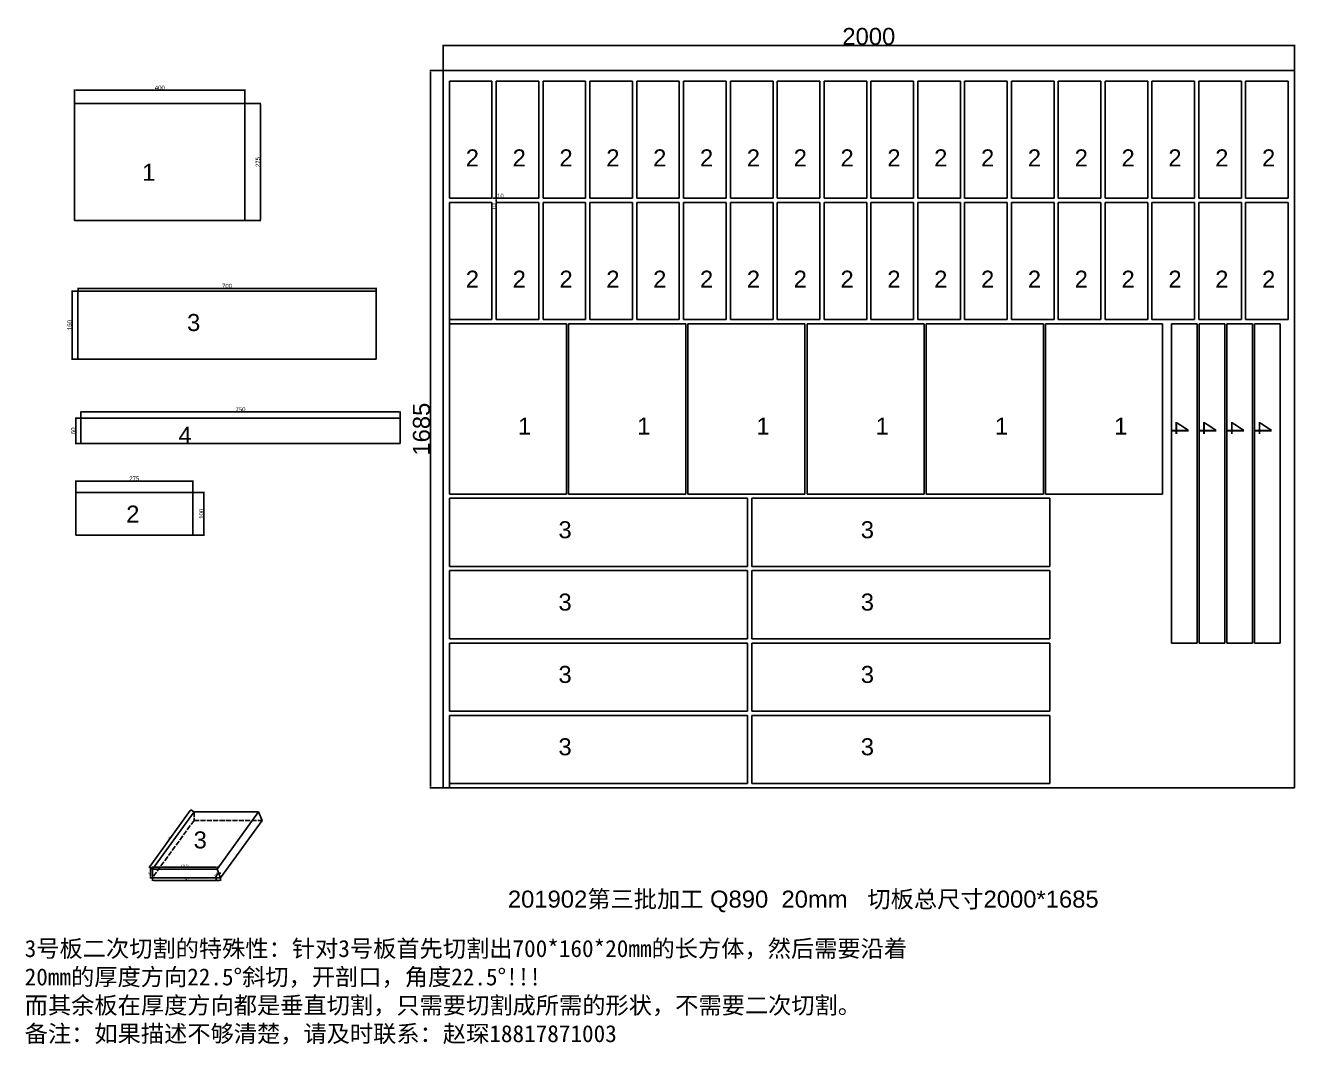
# Model space of a CAD drawing. Header units: millimetres. Extents: x 3071 to 17740, y -10095 to 4997.
# Drawn here: x 3071 to 6052, y 964 to 3359 of the extents above; entities that cross this region are included whole.
import ezdxf

# ---------------------------------------------------------------- set-up
doc = ezdxf.new("R2010")
doc.units = ezdxf.units.MM
doc.linetypes.add('ACAD_ISO02W100', pattern=[15, 12, -3])
doc.layers.add('尺寸标注', color=6, linetype='Continuous')
doc.layers.add('标号', color=4, linetype='Continuous')
doc.styles.get("Standard").update_dxf_attribs({"font": 'arial.ttf'})
doc.dimstyles.new('ISO-25-JHF', dxfattribs={"dimtxt": 10, "dimasz": 2.5, "dimexe": 1.25, "dimexo": 0.625, "dimtad": 1, "dimtxsty": 'Standard', "dimcen": 2.5, "dimadec": 0, "dimazin": 0, "dimtfac": 1, "dimtmove": 0, "dimatfit": 3, "dimfxl": 1, "dimarcsym": 0})
doc.dimstyles.new('ISO-25-old', dxfattribs={"dimtxt": 4, "dimasz": 2.5, "dimexe": 1.25, "dimexo": 0.625, "dimtad": 1, "dimtxsty": 'Standard', "dimcen": 2.5, "dimadec": 0, "dimazin": 0, "dimtfac": 1, "dimtmove": 0, "dimatfit": 3, "dimfxl": 1, "dimarcsym": 0})
doc.dimstyles.new('边框总尺寸', dxfattribs={"dimtxt": 40, "dimasz": 2.5, "dimexe": 1.25, "dimexo": 0.625, "dimtad": 1, "dimtxsty": 'Standard', "dimcen": 2.5, "dimclrd": 6, "dimclre": 6, "dimclrt": 6, "dimadec": 0, "dimazin": 0, "dimtfac": 1, "dimtmove": 0, "dimatfit": 3, "dimfxl": 1, "dimarcsym": 0})

# ---------------------------------------------------------------- blocks, each defined once
blk = doc.blocks.new('*D16')
at = {"layer": 'Defpoints', "color": 0, "transparency": 16777216}
for p in [(3586.5, 3206.5), (3186.5, 3175.3), (3586.5, 3175.3)]:
    blk.add_point(p, dxfattribs=at)
at = {"layer": '尺寸标注', "color": 0, "lineweight": -2, "transparency": 16777216}
for p, q in [((3186.5, 3175.9), (3186.5, 3207.8)), ((3189, 3206.5), (3584, 3206.5)), ((3586.5, 3175.9), (3586.5, 3207.8))]:
    blk.add_line(p, q, dxfattribs=at)
at = {"layer": '尺寸标注', "color": 0, "transparency": 16777216}
for points in [[(3189, 3207), (3189, 3206.1), (3186.5, 3206.5)], [(3584, 3207), (3584, 3206.1), (3586.5, 3206.5)]]:
    blk.add_solid(points, dxfattribs=at)
at = {"layer": '尺寸标注', "color": 0, "transparency": 16777216, "insert": (3386.5, 3212.3), "char_height": 10, "attachment_point": 5}
blk.add_mtext('400', dxfattribs=at)
blk = doc.blocks.new('*D17')
at = {"layer": 'Defpoints', "color": 0, "transparency": 16777216}
for p in [(3586.5, 3175.3), (3586.5, 2900.3), (3622.6, 2900.3)]:
    blk.add_point(p, dxfattribs=at)
at = {"layer": '尺寸标注', "color": 0, "lineweight": -2, "transparency": 16777216}
for p, q in [((3587.1, 3175.3), (3623.8, 3175.3)), ((3622.6, 3172.8), (3622.6, 2902.8)), ((3587.1, 2900.3), (3623.8, 2900.3))]:
    blk.add_line(p, q, dxfattribs=at)
at = {"layer": '尺寸标注', "color": 0, "transparency": 16777216}
for points in [[(3622.1, 3172.8), (3623, 3172.8), (3622.6, 3175.3)], [(3622.1, 2902.8), (3623, 2902.8), (3622.6, 2900.3)]]:
    blk.add_solid(points, dxfattribs=at)
at = {"layer": '尺寸标注', "color": 0, "transparency": 16777216, "insert": (3616.8, 3037.8), "char_height": 10, "attachment_point": 5, "rotation": 90}
blk.add_mtext('275', dxfattribs=at)
blk = doc.blocks.new('*D18')
at = {"layer": 'Defpoints', "color": 0, "transparency": 16777216}
for p in [(3180.4, 2734.5), (3194.4, 2734.5), (3194.4, 2574.5)]:
    blk.add_point(p, dxfattribs=at)
at = {"layer": '尺寸标注', "color": 0, "lineweight": -2, "transparency": 16777216}
for p, q in [((3193.7, 2734.5), (3179.1, 2734.5)), ((3180.4, 2577), (3180.4, 2732)), ((3193.7, 2574.5), (3179.1, 2574.5))]:
    blk.add_line(p, q, dxfattribs=at)
at = {"layer": '尺寸标注', "color": 0, "transparency": 16777216}
for points in [[(3179.9, 2732), (3180.8, 2732), (3180.4, 2734.5)], [(3179.9, 2577), (3180.8, 2577), (3180.4, 2574.5)]]:
    blk.add_solid(points, dxfattribs=at)
at = {"layer": '尺寸标注', "color": 0, "transparency": 16777216, "insert": (3174.6, 2654.5), "char_height": 10, "attachment_point": 5, "rotation": 90}
blk.add_mtext('160', dxfattribs=at)
blk = doc.blocks.new('*D19')
at = {"layer": 'Defpoints', "color": 0, "transparency": 16777216}
for p in [(3194.4, 2734.5), (3894.4, 2740.8), (3894.4, 2734.5)]:
    blk.add_point(p, dxfattribs=at)
at = {"layer": '尺寸标注', "color": 0, "lineweight": -2, "transparency": 16777216}
for p, q in [((3194.4, 2735.1), (3194.4, 2742.1)), ((3196.9, 2740.8), (3891.9, 2740.8)), ((3894.4, 2735.1), (3894.4, 2742.1))]:
    blk.add_line(p, q, dxfattribs=at)
at = {"layer": '尺寸标注', "color": 0, "transparency": 16777216}
for points in [[(3196.9, 2741.2), (3196.9, 2740.4), (3194.4, 2740.8)], [(3891.9, 2741.2), (3891.9, 2740.4), (3894.4, 2740.8)]]:
    blk.add_solid(points, dxfattribs=at)
at = {"layer": '尺寸标注', "color": 0, "transparency": 16777216, "insert": (3544.4, 2746.5), "char_height": 10, "attachment_point": 5}
blk.add_mtext('700', dxfattribs=at)
blk = doc.blocks.new('*D20')
at = {"layer": 'Defpoints', "color": 0, "transparency": 16777216}
for p in [(3951, 2450.7), (3201, 2436.2), (3951, 2436.2)]:
    blk.add_point(p, dxfattribs=at)
at = {"layer": '尺寸标注', "color": 0, "lineweight": -2, "transparency": 16777216}
for p, q in [((3201, 2436.8), (3201, 2451.9)), ((3203.5, 2450.7), (3948.5, 2450.7)), ((3951, 2436.8), (3951, 2451.9))]:
    blk.add_line(p, q, dxfattribs=at)
at = {"layer": '尺寸标注', "color": 0, "transparency": 16777216}
for points in [[(3203.5, 2451.1), (3203.5, 2450.2), (3201, 2450.7)], [(3948.5, 2451.1), (3948.5, 2450.2), (3951, 2450.7)]]:
    blk.add_solid(points, dxfattribs=at)
at = {"layer": '尺寸标注', "color": 0, "transparency": 16777216, "insert": (3576, 2456.4), "char_height": 10, "attachment_point": 5}
blk.add_mtext('750', dxfattribs=at)
blk = doc.blocks.new('*D21')
at = {"layer": 'Defpoints', "color": 0, "transparency": 16777216}
for p in [(3201, 2436.2), (3189, 2376.2), (3201, 2376.2)]:
    blk.add_point(p, dxfattribs=at)
at = {"layer": '尺寸标注', "color": 0, "lineweight": -2, "transparency": 16777216}
for p, q in [((3200.4, 2436.2), (3187.7, 2436.2)), ((3189, 2433.7), (3189, 2378.7)), ((3200.4, 2376.2), (3187.7, 2376.2))]:
    blk.add_line(p, q, dxfattribs=at)
at = {"layer": '尺寸标注', "color": 0, "transparency": 16777216}
for points in [[(3188.6, 2433.7), (3189.4, 2433.7), (3189, 2436.2)], [(3188.6, 2378.7), (3189.4, 2378.7), (3189, 2376.2)]]:
    blk.add_solid(points, dxfattribs=at)
at = {"layer": '尺寸标注', "color": 0, "transparency": 16777216, "insert": (3183.2, 2406.2), "char_height": 10, "attachment_point": 5, "rotation": 90}
blk.add_mtext('60', dxfattribs=at)
blk = doc.blocks.new('*D12')
at = {"layer": 'Defpoints', "color": 0, "transparency": 16777216}
for p in [(4166.6, 2952.5), (4176.6, 2952.5), (4176.6, 2952.5)]:
    blk.add_point(p, dxfattribs=at)
at = {"layer": '尺寸标注', "color": 0, "lineweight": -2, "transparency": 16777216}
for p, q in [((4166.6, 2951.9), (4166.6, 2951.3)), ((4169.1, 2952.5), (4174.1, 2952.5)), ((4176.6, 2952.5), (4193.7, 2952.5)), ((4176.6, 2951.9), (4176.6, 2951.3))]:
    blk.add_line(p, q, dxfattribs=at)
at = {"layer": '尺寸标注', "color": 0, "transparency": 16777216}
for points in [[(4169.1, 2952.9), (4169.1, 2952.1), (4166.6, 2952.5)], [(4174.1, 2952.9), (4174.1, 2952.1), (4176.6, 2952.5)]]:
    blk.add_solid(points, dxfattribs=at)
at = {"layer": '尺寸标注', "color": 0, "transparency": 16777216, "insert": (4186.4, 2958.2), "char_height": 10, "attachment_point": 5}
blk.add_mtext('10', dxfattribs=at)
blk = doc.blocks.new('*D13')
at = {"layer": 'Defpoints', "color": 0, "transparency": 16777216}
for p in [(4176.6, 2952.5), (4176.6, 2942.5), (4176.6, 2942.5)]:
    blk.add_point(p, dxfattribs=at)
at = {"layer": '尺寸标注', "color": 0, "lineweight": -2, "transparency": 16777216}
for p, q in [((4177.2, 2952.5), (4177.8, 2952.5)), ((4176.6, 2950), (4176.6, 2945)), ((4176.6, 2942.5), (4176.6, 2925.4)), ((4177.2, 2942.5), (4177.8, 2942.5))]:
    blk.add_line(p, q, dxfattribs=at)
at = {"layer": '尺寸标注', "color": 0, "transparency": 16777216}
for points in [[(4176.2, 2950), (4177, 2950), (4176.6, 2952.5)], [(4176.2, 2945), (4177, 2945), (4176.6, 2942.5)]]:
    blk.add_solid(points, dxfattribs=at)
at = {"layer": '尺寸标注', "color": 0, "transparency": 16777216, "insert": (4170.9, 2932.7), "char_height": 10, "attachment_point": 5, "rotation": 90}
blk.add_mtext('10', dxfattribs=at)
blk = doc.blocks.new('*D8')
at = {"layer": 'Defpoints', "color": 0, "transparency": 16777216}
for p in [(6051.6, 3311.6), (4051.6, 3252.5), (6051.6, 3252.5)]:
    blk.add_point(p, dxfattribs=at)
at = {"layer": '尺寸标注', "color": 6, "lineweight": -2, "transparency": 16777216}
for p, q in [((4051.6, 3253.1), (4051.6, 3312.8)), ((4054.1, 3311.6), (6049.1, 3311.6)), ((6051.6, 3253.1), (6051.6, 3312.8))]:
    blk.add_line(p, q, dxfattribs=at)
at = {"layer": '尺寸标注', "color": 6, "transparency": 16777216}
for points in [[(4054.1, 3312), (4054.1, 3311.2), (4051.6, 3311.6)], [(6049.1, 3312), (6049.1, 3311.2), (6051.6, 3311.6)]]:
    blk.add_solid(points, dxfattribs=at)
at = {"layer": '尺寸标注', "color": 6, "transparency": 16777216, "insert": (5051.6, 3332.6), "char_height": 40, "attachment_point": 5}
blk.add_mtext('2000', dxfattribs=at)
blk = doc.blocks.new('*D9')
at = {"layer": 'Defpoints', "color": 0, "transparency": 16777216}
for p in [(4051.6, 3252.5), (4022.3, 1567.5), (4051.6, 1567.5)]:
    blk.add_point(p, dxfattribs=at)
at = {"layer": '尺寸标注', "color": 6, "lineweight": -2, "transparency": 16777216}
for p, q in [((4051, 3252.5), (4021, 3252.5)), ((4022.3, 3250), (4022.3, 1570)), ((4051, 1567.5), (4021, 1567.5))]:
    blk.add_line(p, q, dxfattribs=at)
at = {"layer": '尺寸标注', "color": 6, "transparency": 16777216}
for points in [[(4021.9, 3250), (4022.7, 3250), (4022.3, 3252.5)], [(4021.9, 1570), (4022.7, 1570), (4022.3, 1567.5)]]:
    blk.add_solid(points, dxfattribs=at)
at = {"layer": '尺寸标注', "color": 6, "transparency": 16777216, "insert": (4001.2, 2410), "char_height": 40, "attachment_point": 5, "rotation": 90}
blk.add_mtext('1685', dxfattribs=at)
blk = doc.blocks.new('*D10')
at = {"layer": 'Defpoints', "color": 0, "transparency": 16777216}
for p in [(3464, 2288.1), (3189, 2261.1), (3464, 2261.1)]:
    blk.add_point(p, dxfattribs=at)
at = {"layer": '尺寸标注', "color": 0, "lineweight": -2, "transparency": 16777216}
for p, q in [((3189, 2261.7), (3189, 2289.3)), ((3191.5, 2288.1), (3461.5, 2288.1)), ((3464, 2261.7), (3464, 2289.3))]:
    blk.add_line(p, q, dxfattribs=at)
at = {"layer": '尺寸标注', "color": 0, "transparency": 16777216}
for points in [[(3191.5, 2288.5), (3191.5, 2287.7), (3189, 2288.1)], [(3461.5, 2288.5), (3461.5, 2287.7), (3464, 2288.1)]]:
    blk.add_solid(points, dxfattribs=at)
at = {"layer": '尺寸标注', "color": 0, "transparency": 16777216, "insert": (3326.5, 2293.8), "char_height": 10, "attachment_point": 5}
blk.add_mtext('275', dxfattribs=at)
blk = doc.blocks.new('*D11')
at = {"layer": 'Defpoints', "color": 0, "transparency": 16777216}
for p in [(3464, 2261.1), (3464, 2161.1), (3489.9, 2161.1)]:
    blk.add_point(p, dxfattribs=at)
at = {"layer": '尺寸标注', "color": 0, "lineweight": -2, "transparency": 16777216}
for p, q in [((3464.6, 2261.1), (3491.2, 2261.1)), ((3489.9, 2258.6), (3489.9, 2163.6)), ((3464.6, 2161.1), (3491.2, 2161.1))]:
    blk.add_line(p, q, dxfattribs=at)
at = {"layer": '尺寸标注', "color": 0, "transparency": 16777216}
for points in [[(3489.5, 2258.6), (3490.3, 2258.6), (3489.9, 2261.1)], [(3489.5, 2163.6), (3490.3, 2163.6), (3489.9, 2161.1)]]:
    blk.add_solid(points, dxfattribs=at)
at = {"layer": '尺寸标注', "color": 0, "transparency": 16777216, "insert": (3484.2, 2211.1), "char_height": 10, "attachment_point": 5, "rotation": 90}
blk.add_mtext('100', dxfattribs=at)
blk = doc.blocks.new('*D4')
at = {"layer": 'Defpoints', "color": 0, "transparency": 16777216}
for p in [(3369.2, 1356.1), (3529.2, 1356.1), (3529.2, 1349.5)]:
    blk.add_point(p, dxfattribs=at)
at = {"layer": '尺寸标注', "color": 0, "lineweight": -2, "transparency": 16777216}
for p, q in [((3369.2, 1355.5), (3369.2, 1348.3)), ((3371.7, 1349.5), (3526.7, 1349.5)), ((3529.2, 1355.5), (3529.2, 1348.3))]:
    blk.add_line(p, q, dxfattribs=at)
at = {"layer": '尺寸标注', "color": 0, "transparency": 16777216}
for points in [[(3371.7, 1349.9), (3371.7, 1349.1), (3369.2, 1349.5)], [(3526.7, 1349.9), (3526.7, 1349.1), (3529.2, 1349.5)]]:
    blk.add_solid(points, dxfattribs=at)
at = {"layer": '尺寸标注', "color": 0, "transparency": 16777216, "insert": (3449.2, 1352.2), "char_height": 4, "attachment_point": 5}
blk.add_mtext('160', dxfattribs=at)
blk = doc.blocks.new('*D5')
at = {"layer": 'Defpoints', "color": 0, "transparency": 16777216}
for p in [(3369.2, 1376.1), (3364.4, 1356.1), (3369.2, 1356.1)]:
    blk.add_point(p, dxfattribs=at)
at = {"layer": '尺寸标注', "color": 0, "lineweight": -2, "transparency": 16777216}
for p, q in [((3368.6, 1376.1), (3363.1, 1376.1)), ((3364.4, 1373.6), (3364.4, 1358.6)), ((3368.6, 1356.1), (3363.1, 1356.1))]:
    blk.add_line(p, q, dxfattribs=at)
at = {"layer": '尺寸标注', "color": 0, "transparency": 16777216}
for points in [[(3364, 1373.6), (3364.8, 1373.6), (3364.4, 1376.1)], [(3364, 1358.6), (3364.8, 1358.6), (3364.4, 1356.1)]]:
    blk.add_solid(points, dxfattribs=at)
at = {"layer": '尺寸标注', "color": 0, "transparency": 16777216, "insert": (3361.7, 1366.1), "char_height": 4, "attachment_point": 5, "rotation": 90}
blk.add_mtext('20', dxfattribs=at)
blk = doc.blocks.new('*D6')
at = {"layer": 'Defpoints', "color": 0, "transparency": 16777216}
for p in [(3459.7, 1515.8), (3466.8, 1510.5), (3369.2, 1376.1)]:
    blk.add_point(p, dxfattribs=at)
at = {"layer": '尺寸标注', "color": 0, "lineweight": -2, "transparency": 16777216}
for p, q in [((3363.5, 1383.3), (3458.2, 1513.7)), ((3466.3, 1510.9), (3458.6, 1516.5)), ((3368.7, 1376.5), (3361, 1382.1))]:
    blk.add_line(p, q, dxfattribs=at)
at = {"layer": '尺寸标注', "color": 0, "transparency": 16777216}
for points in [[(3457.9, 1514), (3458.5, 1513.5), (3459.7, 1515.8)], [(3363.2, 1383.6), (3363.8, 1383.1), (3362, 1381.3)]]:
    blk.add_solid(points, dxfattribs=at)
at = {"layer": '尺寸标注', "color": 0, "transparency": 16777216, "insert": (3408.7, 1450.1), "char_height": 4, "attachment_point": 5, "rotation": 54.0168}
blk.add_mtext('700', dxfattribs=at)
blk = doc.blocks.new('*D7')
at = {"layer": 'Defpoints', "color": 0, "transparency": 16777216}
for p in [(3520.9, 1376.1), (3369.2, 1356.1), (3521.7, 1363.6), (3529.2, 1356.1), (3529.2, 1356.1)]:
    blk.add_point(p, dxfattribs=at)
at = {"layer": '尺寸标注', "color": 0, "lineweight": -2, "transparency": 16777216}
for start, end in [(112.5, 180), (193.4457, 206.8915), (85.6085, 99.0543)]:
    blk.add_arc((3529.2, 1356.1), 10.7, start, end, dxfattribs=at)
at = {"layer": '尺寸标注', "color": 0, "transparency": 16777216}
for points in [[(3518.4, 1353.6), (3519.3, 1353.7), (3518.5, 1356.1)], [(3527.7, 1366.2), (3527.4, 1367), (3525.1, 1366)]]:
    blk.add_solid(points, dxfattribs=at)
at = {"layer": '尺寸标注', "color": 0, "transparency": 16777216, "insert": (3518.1, 1363.5), "char_height": 4, "attachment_point": 5, "rotation": 56.25}
blk.add_mtext('67.5', dxfattribs=at)
blk = doc.blocks.new('*D1')
at = {"layer": 'Defpoints', "color": 0, "transparency": 16777216}
for p in [(3369.2, 1376.1), (3520.9, 1380.9), (3520.9, 1376.1)]:
    blk.add_point(p, dxfattribs=at)
at = {"layer": '尺寸标注', "color": 0, "lineweight": -2, "transparency": 16777216}
for p, q in [((3369.2, 1376.7), (3369.2, 1382.1)), ((3371.7, 1380.9), (3518.4, 1380.9)), ((3520.9, 1376.7), (3520.9, 1382.1))]:
    blk.add_line(p, q, dxfattribs=at)
at = {"layer": '尺寸标注', "color": 0, "transparency": 16777216}
for points in [[(3371.7, 1381.3), (3371.7, 1380.4), (3369.2, 1380.9)], [(3518.4, 1381.3), (3518.4, 1380.4), (3520.9, 1380.9)]]:
    blk.add_solid(points, dxfattribs=at)
at = {"layer": '尺寸标注', "color": 0, "transparency": 16777216, "insert": (3445.1, 1383.9), "char_height": 4, "attachment_point": 5}
blk.add_mtext('151,72', dxfattribs=at)

msp = doc.modelspace()

# ---------------------------------------------------------------- linework, layer by layer
for p, q in [((6051.592, 3252.515), (4051.592, 3252.515)), ((4051.592, 3252.515), (4051.592, 1567.515)), ((4051.592, 3227.515), (4051.592, 3252.515)), ((6051.592, 1567.515), (6051.592, 3252.515)), ((4066.592, 2952.515), (4066.592, 3227.515)), ((4066.592, 3227.515), (4166.592, 3227.515)), ((4166.592, 3227.515), (4166.592, 2952.515)), ((4176.592, 2952.515), (4176.592, 3227.515)), ((4176.592, 3227.515), (4276.592, 3227.515)), ((4276.592, 3227.515), (4276.592, 2952.515)), ((4286.592, 2952.515), (4286.592, 3227.515)), ((4286.592, 3227.515), (4386.592, 3227.515)), ((4386.592, 3227.515), (4386.592, 2952.515)), ((4396.592, 2952.515), (4396.592, 3227.515)), ((4396.592, 3227.515), (4496.592, 3227.515)), ((4496.592, 3227.515), (4496.592, 2952.515)), ((4506.592, 2952.515), (4506.592, 3227.515)), ((4506.592, 3227.515), (4606.592, 3227.515)), ((4606.592, 3227.515), (4606.592, 2952.515)), ((4616.592, 2952.515), (4616.592, 3227.515)), ((4616.592, 3227.515), (4716.592, 3227.515)), ((4716.592, 3227.515), (4716.592, 2952.515)), ((4726.592, 2952.515), (4726.592, 3227.515)), ((4726.592, 3227.515), (4826.592, 3227.515)), ((4826.592, 3227.515), (4826.592, 2952.515)), ((4836.592, 2952.515), (4836.592, 3227.515)), ((4836.592, 3227.515), (4936.592, 3227.515)), ((4936.592, 3227.515), (4936.592, 2952.515)), ((4946.592, 2952.515), (4946.592, 3227.515)), ((4946.592, 3227.515), (5046.592, 3227.515)), ((5046.592, 3227.515), (5046.592, 2952.515)), ((5056.592, 2952.515), (5056.592, 3227.515)), ((5056.592, 3227.515), (5156.592, 3227.515)), ((5156.592, 3227.515), (5156.592, 2952.515)), ((5166.592, 2952.515), (5166.592, 3227.515)), ((5166.592, 3227.515), (5266.592, 3227.515)), ((5266.592, 3227.515), (5266.592, 2952.515)), ((5276.592, 2952.515), (5276.592, 3227.515)), ((5276.592, 3227.515), (5376.592, 3227.515)), ((5376.592, 3227.515), (5376.592, 2952.515)), ((5386.592, 2952.515), (5386.592, 3227.515)), ((5386.592, 3227.515), (5486.592, 3227.515)), ((5486.592, 3227.515), (5486.592, 2952.515)), ((5496.592, 2952.515), (5496.592, 3227.515)), ((5496.592, 3227.515), (5596.592, 3227.515)), ((5596.592, 3227.515), (5596.592, 2952.515)), ((5606.592, 2952.515), (5606.592, 3227.515)), ((5606.592, 3227.515), (5706.592, 3227.515)), ((5706.592, 3227.515), (5706.592, 2952.515)), ((5716.592, 2952.515), (5716.592, 3227.515)), ((5716.592, 3227.515), (5816.592, 3227.515)), ((5816.592, 3227.515), (5816.592, 2952.515)), ((5826.592, 2952.515), (5826.592, 3227.515)), ((5826.592, 3227.515), (5926.592, 3227.515)), ((5926.592, 3227.515), (5926.592, 2952.515)), ((5936.592, 2952.515), (5936.592, 3227.515)), ((5936.592, 3227.515), (6036.592, 3227.515)), ((6036.592, 3227.515), (6036.592, 2952.515)), ((3186.511, 2900.256), (3186.511, 3175.256)), ((3586.511, 3175.256), (3186.511, 3175.256)), ((3586.511, 3175.256), (3586.511, 2900.256)), ((4166.592, 2952.515), (4066.592, 2952.515)), ((4276.592, 2952.515), (4176.592, 2952.515)), ((4386.592, 2952.515), (4286.592, 2952.515)), ((4496.592, 2952.515), (4396.592, 2952.515)), ((4606.592, 2952.515), (4506.592, 2952.515)), ((4716.592, 2952.515), (4616.592, 2952.515)), ((4826.592, 2952.515), (4726.592, 2952.515)), ((4936.592, 2952.515), (4836.592, 2952.515)), ((5046.592, 2952.515), (4946.592, 2952.515)), ((5156.592, 2952.515), (5056.592, 2952.515)), ((5266.592, 2952.515), (5166.592, 2952.515)), ((5376.592, 2952.515), (5276.592, 2952.515)), ((5486.592, 2952.515), (5386.592, 2952.515)), ((5596.592, 2952.515), (5496.592, 2952.515)), ((5706.592, 2952.515), (5606.592, 2952.515)), ((5816.592, 2952.515), (5716.592, 2952.515)), ((5926.592, 2952.515), (5826.592, 2952.515)), ((6036.592, 2952.515), (5936.592, 2952.515)), ((4066.592, 2667.515), (4066.592, 2942.515)), ((4066.592, 2942.515), (4166.592, 2942.515)), ((4166.592, 2942.515), (4166.592, 2667.515)), ((4176.592, 2667.515), (4176.592, 2942.515)), ((4176.592, 2942.515), (4276.592, 2942.515)), ((4276.592, 2942.515), (4276.592, 2667.515)), ((4286.592, 2667.515), (4286.592, 2942.515)), ((4286.592, 2942.515), (4386.592, 2942.515)), ((4386.592, 2942.515), (4386.592, 2667.515)), ((4396.592, 2667.515), (4396.592, 2942.515)), ((4396.592, 2942.515), (4496.592, 2942.515)), ((4496.592, 2942.515), (4496.592, 2667.515)), ((4506.592, 2667.515), (4506.592, 2942.515)), ((4506.592, 2942.515), (4606.592, 2942.515)), ((4606.592, 2942.515), (4606.592, 2667.515)), ((4616.592, 2667.515), (4616.592, 2942.515)), ((4616.592, 2942.515), (4716.592, 2942.515)), ((4716.592, 2942.515), (4716.592, 2667.515)), ((4726.592, 2667.515), (4726.592, 2942.515)), ((4726.592, 2942.515), (4826.592, 2942.515)), ((4826.592, 2942.515), (4826.592, 2667.515)), ((4836.592, 2667.515), (4836.592, 2942.515)), ((4836.592, 2942.515), (4936.592, 2942.515)), ((4936.592, 2942.515), (4936.592, 2667.515)), ((4946.592, 2667.515), (4946.592, 2942.515)), ((4946.592, 2942.515), (5046.592, 2942.515)), ((5046.592, 2942.515), (5046.592, 2667.515)), ((5056.592, 2667.515), (5056.592, 2942.515)), ((5056.592, 2942.515), (5156.592, 2942.515)), ((5156.592, 2942.515), (5156.592, 2667.515)), ((5166.592, 2667.515), (5166.592, 2942.515)), ((5166.592, 2942.515), (5266.592, 2942.515)), ((5266.592, 2942.515), (5266.592, 2667.515)), ((5276.592, 2667.515), (5276.592, 2942.515)), ((5276.592, 2942.515), (5376.592, 2942.515)), ((5376.592, 2942.515), (5376.592, 2667.515)), ((5386.592, 2667.515), (5386.592, 2942.515)), ((5386.592, 2942.515), (5486.592, 2942.515)), ((5486.592, 2942.515), (5486.592, 2667.515)), ((5496.592, 2667.515), (5496.592, 2942.515)), ((5496.592, 2942.515), (5596.592, 2942.515)), ((5596.592, 2942.515), (5596.592, 2667.515)), ((5606.592, 2667.515), (5606.592, 2942.515)), ((5606.592, 2942.515), (5706.592, 2942.515)), ((5706.592, 2942.515), (5706.592, 2667.515)), ((5716.592, 2667.515), (5716.592, 2942.515)), ((5716.592, 2942.515), (5816.592, 2942.515)), ((5816.592, 2942.515), (5816.592, 2667.515)), ((5826.592, 2667.515), (5826.592, 2942.515)), ((5826.592, 2942.515), (5926.592, 2942.515)), ((5926.592, 2942.515), (5926.592, 2667.515)), ((5936.592, 2667.515), (5936.592, 2942.515)), ((5936.592, 2942.515), (6036.592, 2942.515)), ((6036.592, 2942.515), (6036.592, 2667.515)), ((3586.511, 2900.256), (3186.511, 2900.256)), ((3194.372, 2734.453), (3194.372, 2574.453)), ((3894.372, 2734.453), (3194.372, 2734.453)), ((3894.372, 2574.453), (3894.372, 2734.453)), ((4166.592, 2667.515), (4066.592, 2667.515)), ((4066.592, 2667.515), (4066.592, 2657.515)), ((4066.592, 2657.515), (4341.592, 2657.515)), ((4066.592, 2257.515), (4066.592, 2657.515)), ((4276.592, 2667.515), (4176.592, 2667.515)), ((4386.592, 2667.515), (4286.592, 2667.515)), ((4341.592, 2257.515), (4341.592, 2657.515)), ((4346.592, 2657.515), (4621.592, 2657.515)), ((4346.592, 2257.515), (4346.592, 2657.515)), ((4496.592, 2667.515), (4396.592, 2667.515)), ((4606.592, 2667.515), (4506.592, 2667.515)), ((4716.592, 2667.515), (4616.592, 2667.515)), ((4621.592, 2257.515), (4621.592, 2657.515)), ((4626.592, 2657.515), (4901.592, 2657.515)), ((4626.592, 2257.515), (4626.592, 2657.515)), ((4826.592, 2667.515), (4726.592, 2667.515)), ((4936.592, 2667.515), (4836.592, 2667.515)), ((4901.592, 2257.515), (4901.592, 2657.515)), ((4906.592, 2657.515), (5181.592, 2657.515)), ((4906.592, 2257.515), (4906.592, 2657.515)), ((5046.592, 2667.515), (4946.592, 2667.515)), ((5156.592, 2667.515), (5056.592, 2667.515)), ((5266.592, 2667.515), (5166.592, 2667.515)), ((5181.592, 2257.515), (5181.592, 2657.515)), ((5186.592, 2657.515), (5461.592, 2657.515)), ((5186.592, 2257.515), (5186.592, 2657.515)), ((5376.592, 2667.515), (5276.592, 2667.515)), ((5486.592, 2667.515), (5386.592, 2667.515)), ((5461.592, 2257.515), (5461.592, 2657.515)), ((5466.592, 2657.515), (5741.592, 2657.515)), ((5466.592, 2257.515), (5466.592, 2657.515)), ((5596.592, 2667.515), (5496.592, 2667.515)), ((5706.592, 2667.515), (5606.592, 2667.515)), ((5816.592, 2667.515), (5716.592, 2667.515)), ((5741.592, 2257.515), (5741.592, 2657.515)), ((5762.762, 1907.515), (5762.762, 2657.515)), ((5762.762, 2657.515), (5822.762, 2657.515)), ((5822.762, 2657.515), (5822.762, 1907.515)), ((5926.592, 2667.515), (5826.592, 2667.515)), ((5827.762, 1907.515), (5827.762, 2657.515)), ((5827.762, 2657.515), (5887.762, 2657.515)), ((5887.762, 2657.515), (5887.762, 1907.515)), ((5892.762, 1907.515), (5892.762, 2657.515)), ((5892.762, 2657.515), (5952.762, 2657.515)), ((6036.592, 2667.515), (5936.592, 2667.515)), ((5952.762, 2657.515), (5952.762, 1907.515)), ((5957.762, 1907.515), (5957.762, 2657.515)), ((5957.762, 2657.515), (6017.762, 2657.515)), ((6017.762, 2657.515), (6017.762, 1907.515)), ((3194.372, 2574.453), (3894.372, 2574.453)), ((3201.023, 2436.154), (3951.023, 2436.154)), ((3201.023, 2376.154), (3201.023, 2436.154)), ((3951.023, 2436.154), (3951.023, 2376.154)), ((3951.023, 2376.154), (3201.023, 2376.154)), ((3189.01, 2161.059), (3189.01, 2261.059)), ((3189.01, 2261.059), (3464.01, 2261.059)), ((3464.01, 2261.059), (3464.01, 2161.059)), ((4341.592, 2257.515), (4066.592, 2257.515)), ((4766.592, 2247.515), (4066.592, 2247.515)), ((4066.592, 2247.515), (4066.592, 2087.515)), ((4621.592, 2257.515), (4346.592, 2257.515)), ((4901.592, 2257.515), (4626.592, 2257.515)), ((4766.592, 2087.515), (4766.592, 2247.515)), ((5476.592, 2247.515), (4776.592, 2247.515)), ((4776.592, 2247.515), (4776.592, 2087.515)), ((5181.592, 2257.515), (4906.592, 2257.515)), ((5461.592, 2257.515), (5186.592, 2257.515)), ((5741.592, 2257.515), (5466.592, 2257.515)), ((5476.592, 2087.515), (5476.592, 2247.515)), ((3464.01, 2161.059), (3189.01, 2161.059)), ((4766.592, 2087.515), (4066.592, 2087.515)), ((5476.592, 2087.515), (4776.592, 2087.515)), ((4766.592, 2077.515), (4066.592, 2077.515)), ((4066.592, 2077.515), (4066.592, 1917.515)), ((4766.592, 1917.515), (4766.592, 2077.515)), ((5476.592, 2077.515), (4776.592, 2077.515)), ((4776.592, 2077.515), (4776.592, 1917.515)), ((5476.592, 1917.515), (5476.592, 2077.515)), ((4766.592, 1917.515), (4066.592, 1917.515)), ((5476.592, 1917.515), (4776.592, 1917.515)), ((4766.592, 1907.515), (4066.592, 1907.515)), ((4066.592, 1907.515), (4066.592, 1747.515)), ((4766.592, 1747.515), (4766.592, 1907.515)), ((5476.592, 1907.515), (4776.592, 1907.515)), ((4776.592, 1907.515), (4776.592, 1747.515)), ((5476.592, 1747.515), (5476.592, 1907.515)), ((5822.762, 1907.515), (5762.762, 1907.515)), ((5887.762, 1907.515), (5827.762, 1907.515)), ((5952.762, 1907.515), (5892.762, 1907.515)), ((6017.762, 1907.515), (5957.762, 1907.515)), ((4766.592, 1747.515), (4066.592, 1747.515)), ((4766.592, 1737.515), (4066.592, 1737.515)), ((4066.592, 1737.515), (4066.592, 1577.515)), ((4766.592, 1577.515), (4766.592, 1737.515)), ((5476.592, 1747.515), (4776.592, 1747.515)), ((5476.592, 1737.515), (4776.592, 1737.515)), ((4776.592, 1737.515), (4776.592, 1577.515)), ((5476.592, 1577.515), (5476.592, 1737.515)), ((4051.592, 1567.515), (6051.592, 1567.515)), ((4766.592, 1577.515), (4066.592, 1577.515)), ((4066.592, 1577.515), (4066.592, 1567.515)), ((5476.592, 1577.515), (4776.592, 1577.515)), ((3369.227, 1376.096), (3466.849, 1510.543)), ((3466.849, 1510.543), (3618.564, 1510.543)), ((3520.943, 1376.096), (3618.564, 1510.543)), ((3626.849, 1490.543), (3529.227, 1356.096)), ((3618.564, 1510.543), (3626.849, 1490.543)), ((3369.227, 1376.096), (3369.227, 1356.096)), ((3369.227, 1376.096), (3520.943, 1376.096)), ((3520.943, 1376.096), (3529.227, 1356.096)), ((3369.227, 1356.096), (3529.227, 1356.096))]:
    msp.add_line(p, q)
at = {"linetype": 'ACAD_ISO02W100'}
for p, q in [((3466.849, 1490.543), (3369.227, 1356.096)), ((3466.849, 1510.543), (3466.849, 1490.543)), ((3466.849, 1490.543), (3626.849, 1490.543))]:
    msp.add_line(p, q, dxfattribs=at)

# ---------------------------------------------------------------- texts
at = {"layer": '标号', "char_height": 40, "attachment_point": 7}
for s, width, heights, insert in [('2  ', 70.10425, [0], (4105.084, 3027.486)), ('2  ', 70.10425, [0], (4215.084, 3027.486)), ('2  ', 70.10425, [0], (4325.084, 3027.486)), ('2  ', 70.10425, [0], (4435.084, 3027.486)), ('2  ', 70.10425, [0], (4545.084, 3027.486)), ('2  ', 70.10425, [0], (4655.084, 3027.486)), ('2  ', 70.10425, [0], (4765.084, 3027.486)), ('2  ', 70.10425, [0], (4875.084, 3027.486)), ('2  ', 70.10425, [0], (4985.084, 3027.486)), ('2  ', 70.10425, [0], (5095.084, 3027.486)), ('2  ', 70.10425, [0], (5205.084, 3027.486)), ('2  ', 70.10425, [0], (5315.084, 3027.486)), ('2  ', 70.10425, [0], (5425.084, 3027.486)), ('2  ', 70.10425, [0], (5535.084, 3027.486)), ('2  ', 70.10425, [0], (5645.084, 3027.486)), ('2  ', 70.10425, [0], (5755.084, 3027.486)), ('2  ', 70.10425, [0], (5865.084, 3027.486)), ('2  ', 70.10425, [0], (5975.084, 3027.486)), ('1 ', 70.10425, [0], (3344.995, 2993.634)), ('2  ', 70.10425, [0], (4105.084, 2742.486)), ('2  ', 70.10425, [0], (4215.084, 2742.486)), ('2  ', 70.10425, [0], (4325.084, 2742.486)), ('2  ', 70.10425, [0], (4435.084, 2742.486)), ('2  ', 70.10425, [0], (4545.084, 2742.486)), ('2  ', 70.10425, [0], (4655.084, 2742.486)), ('2  ', 70.10425, [0], (4765.084, 2742.486)), ('2  ', 70.10425, [0], (4875.084, 2742.486)), ('2  ', 70.10425, [0], (4985.084, 2742.486)), ('2  ', 70.10425, [0], (5095.084, 2742.486)), ('2  ', 70.10425, [0], (5205.084, 2742.486)), ('2  ', 70.10425, [0], (5315.084, 2742.486)), ('2  ', 70.10425, [0], (5425.084, 2742.486)), ('2  ', 70.10425, [0], (5535.084, 2742.486)), ('2  ', 70.10425, [0], (5645.084, 2742.486)), ('2  ', 70.10425, [0], (5755.084, 2742.486)), ('2  ', 70.10425, [0], (5865.084, 2742.486)), ('2  ', 70.10425, [0], (5975.084, 2742.486)), ('3 ', 70.10425, [0], (3450.525, 2640.067)), ('4 ', 70.10425, [0], (3430.413, 2376.154)), ('1 ', 70.10425, [0], (4227.657, 2397.085)), ('1 ', 70.10425, [0], (4507.657, 2397.085)), ('1 ', 70.10425, [0], (4787.657, 2397.085)), ('1 ', 70.10425, [0], (5067.657, 2397.085)), ('1 ', 70.10425, [0], (5347.657, 2397.085)), ('1 ', 70.10425, [0], (5627.657, 2397.085)), ('2 ', 70.10425, [0], (3307.556, 2190.479)), ('3 ', 70.10425, [0], (4322.744, 2153.13)), ('3 ', 70.10425, [0], (5032.744, 2153.13)), ('3', 40, [50.575], (4322.744, 1983.13)), ('3', 40, [50.575], (5032.744, 1983.13)), ('3 ', 70.10425, [0], (4322.744, 1813.13)), ('3 ', 70.10425, [0], (5032.744, 1813.13)), ('3', 40, [50.575], (4322.744, 1643.13)), ('3', 40, [50.575], (5032.744, 1643.13)), ('3 ', 70.10425, [0], (3465.892, 1424.264)), ('201902{\\fSimSun|b0|i0|c134|p2;第三批加工} Q890  20mm   {\\fSimSun|b0|i0|c134|p2;切板总尺寸}2000*1685', 1605.41615, [52.667], (4203.961, 1274.722)), ('{\\fSimSun|b0|i0|c134|p2;\\C0;3号板二次切割的特殊性：针对3号板首先切割出700*160*20mm的长方体，然后需要沿着20mm的厚度方向22.5°斜切，开剖口，角度22.5°!!!\\P而其余板在厚度方向都是垂直切割，只需要切割成所需的形状，不需要二次切割。\\P备注：如果描述不够清楚，请及时联系：赵琛18817871003}', 2170.92338, [0], (3069.188, 963.766))]:
    msp.add_mtext_dynamic_manual_height_columns(s, width=width, gutter_width=12.5, heights=heights, dxfattribs=dict(at, insert=insert))
at = {"layer": '标号', "char_height": 40, "attachment_point": 7, "rotation": 270}
for insert in [(5762.762, 2428.124), (5827.762, 2428.124), (5892.762, 2428.124), (5957.762, 2428.124)]:
    msp.add_mtext_dynamic_manual_height_columns('4 ', width=70.10425, gutter_width=12.5, heights=[0], dxfattribs=dict(at, insert=insert))

# ---------------------------------------------------------------- dimensions: what is measured, and where the dimension line sits
at = {"layer": '尺寸标注'}
for p1, p2, distance, dimstyle, picture, middle in [((4051.592, 3252.515), (6051.592, 3252.515), 59.062, '边框总尺寸', '*D8', (5051.592, 3332.624)), ((4051.592, 3252.515), (4051.592, 1567.515), -29.3, '边框总尺寸', '*D9', (4001.243, 2410.015)), ((3186.511, 3175.256), (3586.511, 3175.256), 31.285, 'ISO-25-JHF', '*D16', (3386.511, 3212.271)), ((3586.511, 3175.256), (3586.511, 2900.256), 36.055, 'ISO-25-JHF', '*D17', (3616.835, 3037.756)), ((4176.592, 2952.515), (4176.592, 2942.515), 0, 'ISO-25-JHF', '*D13', (4170.861, 2932.715)), ((4166.592, 2952.515), (4176.592, 2952.515), 0, 'ISO-25-JHF', '*D12', (4186.391, 2958.246)), ((3194.372, 2734.453), (3894.372, 2734.453), 6.363, 'ISO-25-JHF', '*D19', (3544.372, 2746.547)), ((3194.372, 2574.453), (3194.372, 2734.453), 14.009, 'ISO-25-JHF', '*D18', (3174.633, 2654.453)), ((3201.023, 2436.154), (3951.023, 2436.154), 14.502, 'ISO-25-JHF', '*D20', (3576.023, 2456.387)), ((3201.023, 2436.154), (3201.023, 2376.154), -12.047, 'ISO-25-JHF', '*D21', (3183.245, 2406.154)), ((3189.01, 2261.059), (3464.01, 2261.059), 27.036, 'ISO-25-JHF', '*D10', (3326.51, 2293.825)), ((3464.01, 2261.059), (3464.01, 2161.059), 25.917, 'ISO-25-JHF', '*D11', (3484.197, 2211.059)), ((3369.227, 1376.096), (3520.943, 1376.096), 4.769, 'ISO-25-old', '*D1', (3445.085, 1383.893)), ((3369.227, 1356.096), (3529.227, 1356.096), -6.578, 'ISO-25-old', '*D4', (3449.227, 1352.185))]:
    dim = msp.add_aligned_dim(p1=p1, p2=p2, distance=distance, dimstyle=dimstyle, dxfattribs=at)
    dim.commit()
    dim.dimension.update_dxf_attribs({"geometry": picture, "text_midpoint": middle})
dim = msp.add_aligned_dim(p1=(3369.227, 1376.096), p2=(3466.849, 1510.543), distance=8.887, text='700', dimstyle='ISO-25-old', dxfattribs=at)
dim.commit()
dim.dimension.update_dxf_attribs({"geometry": '*D6', "text_midpoint": (3408.689, 1450.108)})
dim = msp.add_linear_dim(base=(3364.393, 1356.096), p1=(3369.227, 1376.096), p2=(3369.227, 1356.096), angle=90, dimstyle='ISO-25-old', dxfattribs=at)
dim.commit()
dim.dimension.update_dxf_attribs({"geometry": '*D5', "text_midpoint": (3361.726, 1366.096)})
dim = msp.add_angular_dim_2l(base=(3521.677, 1363.646), line1=((3369.227, 1356.096), (3529.227, 1356.096)), line2=((3520.943, 1376.096), (3529.227, 1356.096)), text='67.5', dimstyle='ISO-25-old', dxfattribs=at)
dim.commit()
dim.dimension.update_dxf_attribs({"geometry": '*D7', "text_midpoint": (3520.349, 1362.028), "dimtype": 162})

doc.saveas('drawing.dxf')
